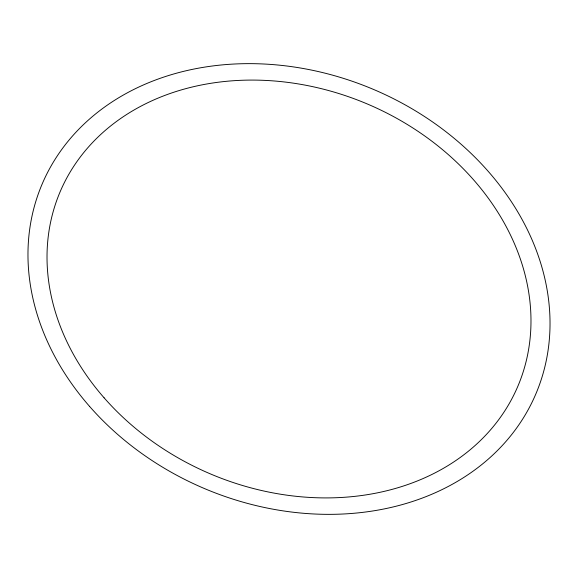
<?xml version="1.0" encoding="UTF-8"?>
<svg xmlns="http://www.w3.org/2000/svg" width="578" height="578" viewBox="0 0 578 578"><rect width="100%" height="100%" fill="white"/><g stroke="black" fill="none" stroke-linecap="round" stroke-linejoin="round"><path stroke-width="0.87" d="M89.539 406.363A268.235 216.728 23 0 0 534.549 396.927A268.235 216.728 23 0 0 242.912 63.71A268.235 216.728 23 0 0 89.539 406.363M104.091 397.801A248.67 200.92 23 0 0 516.638 389.052A248.67 200.92 23 0 0 246.271 80.147A248.67 200.92 23 0 0 104.091 397.801"/></g></svg>
